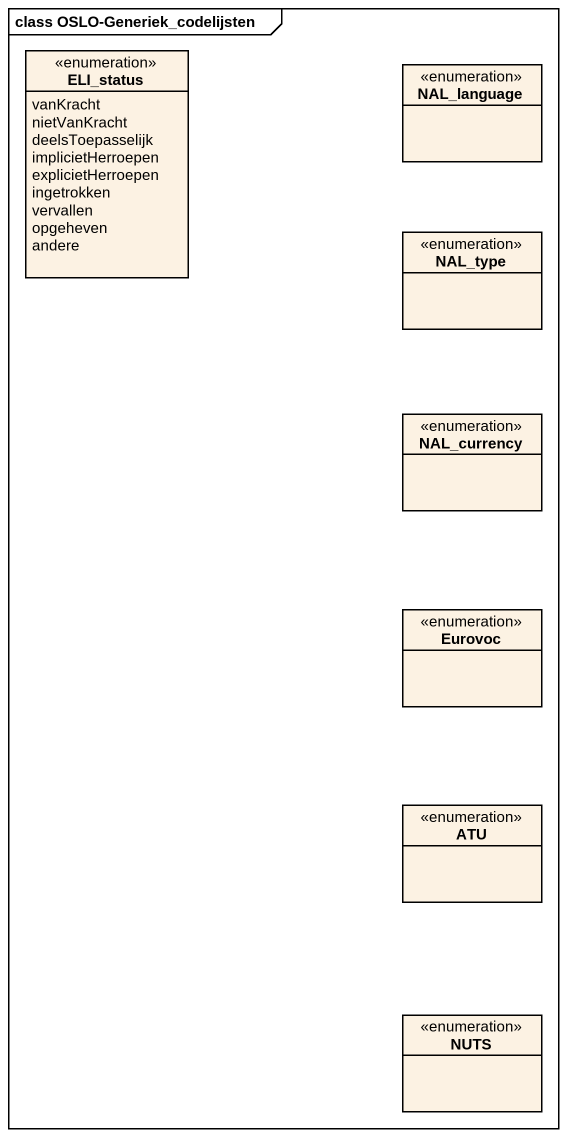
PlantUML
@startuml
mainframe class OSLO-Generiek_codelijsten
hide circle
hide empty members
enum ELI_status {
  vanKracht
  nietVanKracht
  deelsToepasselijk
  implicietHerroepen
  explicietHerroepen
  ingetrokken
  vervallen
  opgeheven
  andere
}
enum NAL_language
enum NAL_type
enum NAL_currency
enum Eurovoc
enum ATU
enum NUTS
@enduml
